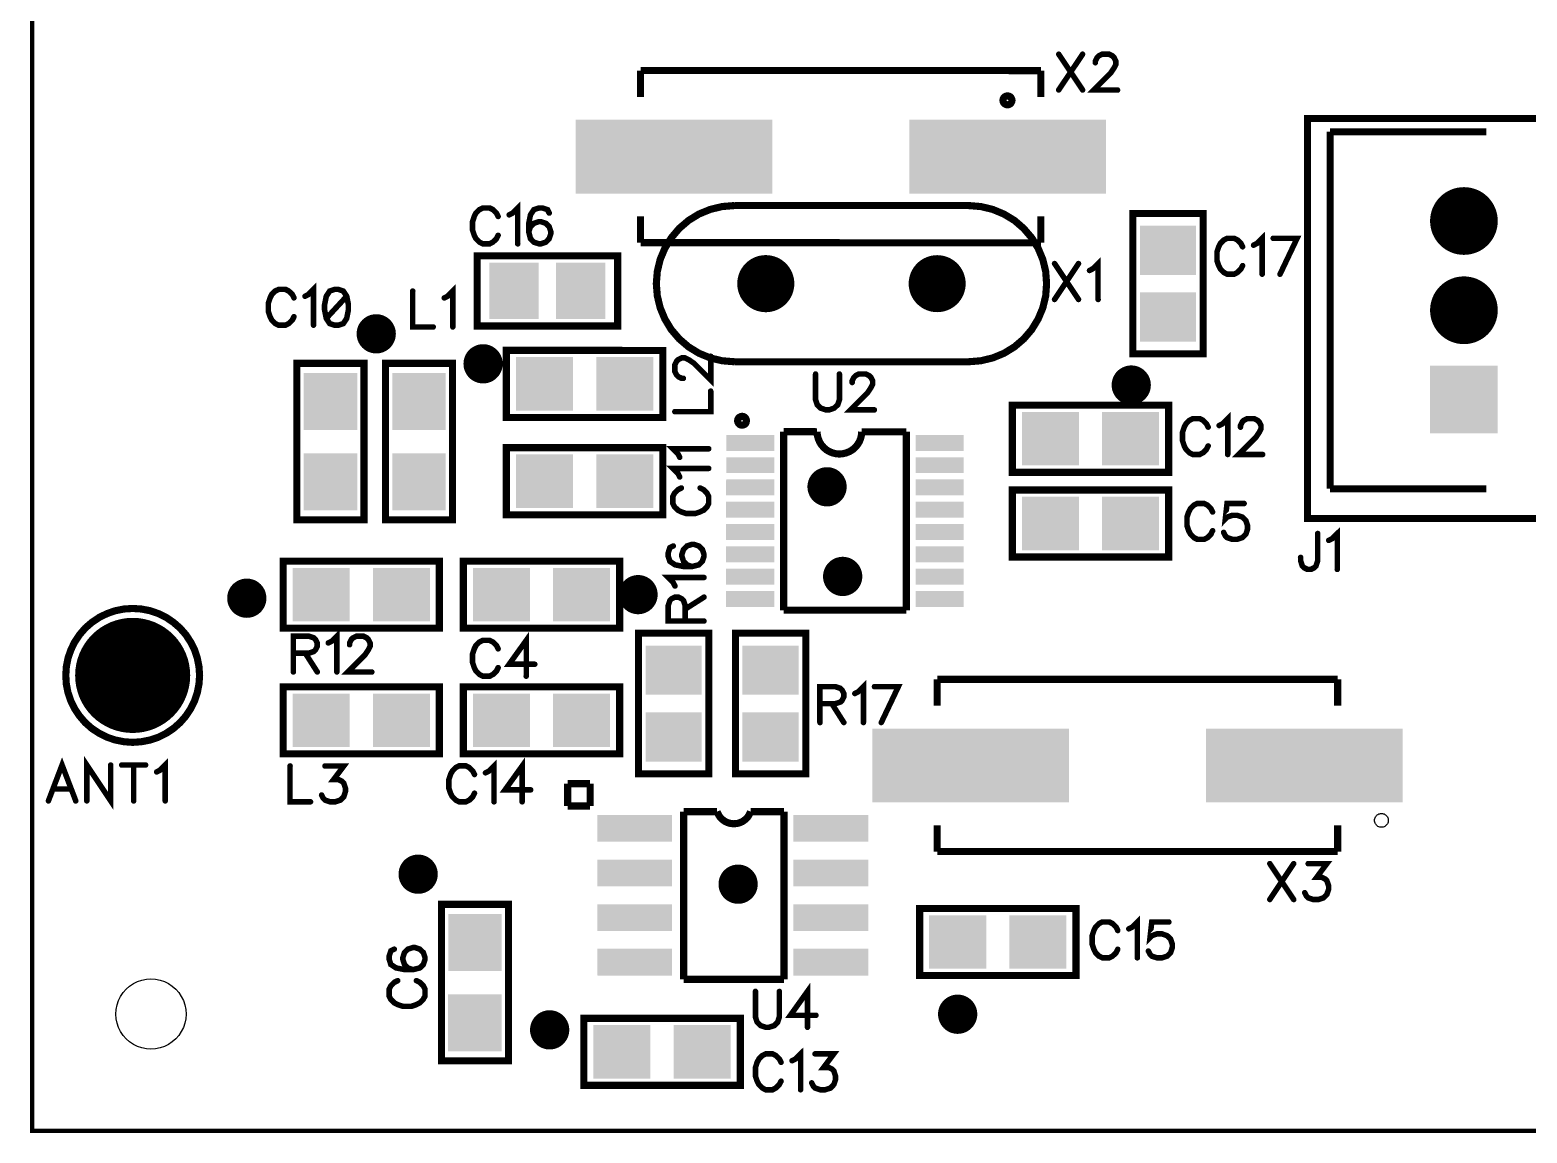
# Model space of a CAD drawing. Extents: x 0 to 5.24, y 0 to 4.77.
# Drawn here: x -0.003 to 1.676, y -0.003 to 1.233 of the extents above; entities that cross this region are included whole.
import ezdxf

# ---------------------------------------------------------------- set-up
doc = ezdxf.new("R2010")
doc.units = 0
for name, color, linetype in [('Board_Outline', 21, 'CONTINUOUS'), ('Top_Mask', 6, 'CONTINUOUS'), ('Top_Paste', 7, 'CONTINUOUS'), ('Top_Silk', 3, 'CONTINUOUS')]:
    doc.layers.add(name, color=color, linetype=linetype)

msp = doc.modelspace()

# ---------------------------------------------------------------- linework, layer by layer
at = {"layer": 'Board_Outline', "linetype": 'CONTINUOUS', "const_width": 0.005}
msp.add_lwpolyline([(0, 0), (5.236, 0), (5.236, 0.422), (4.962, 0.422), (4.962, 1.177), (5.236, 1.177), (5.236, 4.764), (0, 4.764), (0, 0)], dxfattribs=at)
at = {"layer": 'Top_Mask', "linetype": 'CONTINUOUS'}
for points, const_width in [([(1.5861, 1.0193, 1), (1.624, 1.0193, 1), (1.5861, 1.0193, 1)], 0.038), ([(0.8064, 0.9491, 1), (0.8384, 0.9491, 1), (0.8064, 0.9491, 1)], 0.032), ([(0.9986, 0.9491, 1), (1.0305, 0.9491, 1), (0.9986, 0.9491, 1)], 0.032), ([(1.5861, 0.9193, 1), (1.624, 0.9193, 1), (1.5861, 0.9193, 1)], 0.038), ([(0.3747, 0.8929, 1), (0.3967, 0.8929, 1), (0.3747, 0.8929, 1)], 0.022), ([(0.4945, 0.8593, 1), (0.5165, 0.8593, 1), (0.4945, 0.8593, 1)], 0.022), ([(1.2211, 0.8355, 1), (1.2431, 0.8355, 1), (1.2211, 0.8355, 1)], 0.022), ([(0.8801, 0.7215, 1), (0.9021, 0.7215, 1), (0.8801, 0.7215, 1)], 0.022), ([(0.8976, 0.6211, 1), (0.9196, 0.6211, 1), (0.8976, 0.6211, 1)], 0.022), ([(0.6683, 0.6007, 1), (0.6902, 0.6007, 1), (0.6683, 0.6007, 1)], 0.022), ([(0.2296, 0.5967, 1), (0.2516, 0.5967, 1), (0.2296, 0.5967, 1)], 0.022), ([(0.2296, 0.5967, 1), (0.2516, 0.5967, 1), (0.2296, 0.5967, 1)], 0.022), ([(0.0804, 0.5102, 1), (0.1449, 0.5102, 1), (0.0804, 0.5102, 1)], 0.0645), ([(0.4217, 0.2875, 1), (0.4437, 0.2875, 1), (0.4217, 0.2875, 1)], 0.022), ([(0.7804, 0.2763, 1), (0.8024, 0.2763, 1), (0.7804, 0.2763, 1)], 0.022), ([(1.0265, 0.1306, 1), (1.0485, 0.1306, 1), (1.0265, 0.1306, 1)], 0.022), ([(0.5691, 0.1131, 1), (0.5911, 0.1131, 1), (0.5691, 0.1131, 1)], 0.022)]:
    msp.add_lwpolyline(points, format="xyb", dxfattribs=dict(at, const_width=const_width))
msp.add_lwpolyline([(0.1331, 0.0914), (0.128, 0.0918), (0.1229, 0.0928), (0.1181, 0.0944), (0.1135, 0.0967), (0.1092, 0.0996), (0.1053, 0.1029), (0.1019, 0.1068), (0.099, 0.1111), (0.0968, 0.1157), (0.0951, 0.1206), (0.0941, 0.1256), (0.0938, 0.1308), (0.0941, 0.1359), (0.0951, 0.141), (0.0968, 0.1459), (0.099, 0.1505), (0.1019, 0.1548), (0.1053, 0.1586), (0.1092, 0.162), (0.1135, 0.1649), (0.1181, 0.1672), (0.1229, 0.1688), (0.128, 0.1698), (0.1331, 0.1702), (0.1331, 0.1702), (0.1383, 0.1698), (0.1433, 0.1688), (0.1482, 0.1672), (0.1528, 0.1649), (0.1571, 0.162), (0.161, 0.1586), (0.1644, 0.1548), (0.1672, 0.1505), (0.1695, 0.1459), (0.1712, 0.141), (0.1722, 0.1359), (0.1725, 0.1308), (0.1722, 0.1256), (0.1712, 0.1206), (0.1695, 0.1157), (0.1672, 0.1111), (0.1644, 0.1068), (0.161, 0.1029), (0.1571, 0.0996), (0.1528, 0.0967), (0.1482, 0.0944), (0.1433, 0.0928), (0.1383, 0.0918), (0.1331, 0.0914), (0.1331, 0.0914)], dxfattribs=at)
at = {"layer": 'Top_Mask'}
for points in [[(0.6092, 1.1328), (0.8296, 1.1328), (0.6092, 1.0501), (0.8296, 1.0501)], [(0.9832, 1.1327), (1.2037, 1.1327), (0.9832, 1.05), (1.2037, 1.05)], [(1.2418, 1.0141), (1.3048, 1.0141), (1.2418, 0.9589), (1.3048, 0.9589)], [(0.5126, 0.9725), (0.5677, 0.9725), (0.5126, 0.9095), (0.5677, 0.9095)], [(0.5874, 0.9725), (0.6425, 0.9725), (0.5874, 0.9095), (0.6425, 0.9095)], [(1.2418, 0.9393), (1.3048, 0.9393), (1.2418, 0.8841), (1.3048, 0.8841)], [(0.5423, 0.8668), (0.6062, 0.8668), (0.5423, 0.8068), (0.6062, 0.8068)], [(0.6323, 0.8668), (0.6962, 0.8668), (0.6323, 0.8068), (0.6962, 0.8068)], [(1.5671, 0.8573), (1.643, 0.8573), (1.5671, 0.7813), (1.643, 0.7813)], [(0.3044, 0.8491), (0.3644, 0.8491), (0.3044, 0.7852), (0.3644, 0.7852)], [(0.4036, 0.8491), (0.4635, 0.8491), (0.4036, 0.7852), (0.4635, 0.7852)], [(1.1095, 0.8054), (1.1734, 0.8054), (1.1095, 0.7454), (1.1734, 0.7454)], [(1.1995, 0.8054), (1.2634, 0.8054), (1.1995, 0.7454), (1.2634, 0.7454)], [(0.778, 0.7797), (0.8319, 0.7797), (0.778, 0.7618), (0.8319, 0.7618)], [(0.9905, 0.7797), (1.0444, 0.7797), (0.9905, 0.7618), (1.0444, 0.7618)], [(0.3044, 0.7591), (0.3644, 0.7591), (0.3044, 0.6952), (0.3644, 0.6952)], [(0.4036, 0.7591), (0.4635, 0.7591), (0.4036, 0.6952), (0.4635, 0.6952)], [(0.5423, 0.7578), (0.6062, 0.7578), (0.5423, 0.6978), (0.6062, 0.6978)], [(0.6323, 0.7578), (0.6962, 0.7578), (0.6323, 0.6978), (0.6962, 0.6978)], [(0.778, 0.7547), (0.8319, 0.7547), (0.778, 0.7368), (0.8319, 0.7368)], [(0.9905, 0.7547), (1.0444, 0.7547), (0.9905, 0.7368), (1.0444, 0.7368)], [(0.778, 0.7297), (0.8319, 0.7297), (0.7779, 0.7118), (0.8319, 0.7118)], [(0.9905, 0.7297), (1.0444, 0.7297), (0.9905, 0.7118), (1.0444, 0.7118)], [(1.1095, 0.7104), (1.1734, 0.7104), (1.1095, 0.6504), (1.1734, 0.6504)], [(1.1995, 0.7104), (1.2634, 0.7104), (1.1995, 0.6504), (1.2634, 0.6504)], [(0.7779, 0.7047), (0.8319, 0.7047), (0.7779, 0.6868), (0.8319, 0.6868)], [(0.9904, 0.7047), (1.0444, 0.7047), (0.9904, 0.6868), (1.0444, 0.6868)], [(0.7779, 0.6797), (0.8319, 0.6797), (0.7779, 0.6618), (0.8319, 0.6618)], [(0.9904, 0.6797), (1.0444, 0.6797), (0.9904, 0.6618), (1.0444, 0.6618)], [(0.7779, 0.6547), (0.8319, 0.6547), (0.7779, 0.6368), (0.8319, 0.6368)], [(0.9904, 0.6547), (1.0444, 0.6547), (0.9904, 0.6368), (1.0444, 0.6368)], [(0.2919, 0.6306), (0.3559, 0.6306), (0.2919, 0.5707), (0.3559, 0.5707)], [(0.3819, 0.6306), (0.4459, 0.6306), (0.3819, 0.5707), (0.4459, 0.5707)], [(0.494, 0.6306), (0.5579, 0.6306), (0.494, 0.5707), (0.5579, 0.5707)], [(0.584, 0.6306), (0.6479, 0.6306), (0.584, 0.5707), (0.6479, 0.5707)], [(0.7779, 0.6297), (0.8319, 0.6297), (0.7779, 0.6118), (0.8319, 0.6118)], [(0.9904, 0.6297), (1.0444, 0.6297), (0.9904, 0.6118), (1.0444, 0.6118)], [(0.7779, 0.6047), (0.8319, 0.6047), (0.7779, 0.5868), (0.8319, 0.5868)], [(0.9904, 0.6047), (1.0444, 0.6047), (0.9904, 0.5868), (1.0444, 0.5868)], [(0.6876, 0.5437), (0.7506, 0.5437), (0.6876, 0.4886), (0.7506, 0.4886)], [(0.7963, 0.5437), (0.8593, 0.5437), (0.7963, 0.4886), (0.8593, 0.4886)], [(0.2919, 0.4899), (0.3559, 0.4899), (0.2919, 0.4299), (0.3559, 0.4299)], [(0.3819, 0.4899), (0.4459, 0.4899), (0.3819, 0.4299), (0.4459, 0.4299)], [(0.494, 0.4899), (0.5579, 0.4899), (0.494, 0.4299), (0.5579, 0.4299)], [(0.584, 0.4899), (0.6479, 0.4899), (0.584, 0.4299), (0.6479, 0.4299)], [(0.6876, 0.4689), (0.7506, 0.4689), (0.6876, 0.4137), (0.7506, 0.4137)], [(0.7963, 0.4689), (0.8593, 0.4689), (0.7963, 0.4137), (0.8593, 0.4137)], [(0.9418, 0.4507), (1.1623, 0.4507), (0.9418, 0.368), (1.1623, 0.368)], [(1.3158, 0.4507), (1.5363, 0.4507), (1.3158, 0.368), (1.5363, 0.368)], [(0.6334, 0.3539), (0.7173, 0.3539), (0.6334, 0.324), (0.7173, 0.3239)], [(0.8534, 0.3539), (0.9373, 0.3539), (0.8534, 0.3239), (0.9373, 0.3239)], [(0.6334, 0.3039), (0.7173, 0.3039), (0.6334, 0.274), (0.7173, 0.2739)], [(0.8534, 0.3039), (0.9373, 0.3039), (0.8534, 0.2739), (0.9373, 0.2739)], [(0.6334, 0.2539), (0.7173, 0.2539), (0.6334, 0.224), (0.7173, 0.2239)], [(0.8534, 0.2539), (0.9373, 0.2539), (0.8534, 0.2239), (0.9373, 0.2239)], [(0.4664, 0.243), (0.5263, 0.243), (0.4664, 0.1791), (0.5263, 0.1791)], [(1.0055, 0.2414), (1.0695, 0.2414), (1.0055, 0.1815), (1.0695, 0.1815)], [(1.0955, 0.2414), (1.1595, 0.2414), (1.0955, 0.1815), (1.1595, 0.1815)], [(0.6334, 0.2039), (0.7173, 0.2039), (0.6334, 0.174), (0.7173, 0.1739)], [(0.8533, 0.2039), (0.9373, 0.2039), (0.8533, 0.1739), (0.9373, 0.1739)], [(0.4663, 0.153), (0.5263, 0.153), (0.4663, 0.0891), (0.5263, 0.0891)], [(0.6292, 0.1184), (0.6931, 0.1184), (0.6292, 0.0585), (0.6931, 0.0585)], [(0.7192, 0.1184), (0.7831, 0.1184), (0.7192, 0.0585), (0.7831, 0.0585)]]:
    msp.add_solid(points, dxfattribs=at)
at = {"layer": 'Top_Paste'}
for points in [[(0.6131, 1.1288), (0.8257, 1.1288), (0.6131, 1.054), (0.8257, 1.054)], [(0.9871, 1.1288), (1.1997, 1.1288), (0.9871, 1.054), (1.1997, 1.054)], [(1.2458, 1.0101), (1.3009, 1.0101), (1.2458, 0.9629), (1.3009, 0.9629)], [(0.5166, 0.9685), (0.5638, 0.9685), (0.5166, 0.9134), (0.5638, 0.9134)], [(0.5914, 0.9685), (0.6386, 0.9685), (0.5914, 0.9134), (0.6386, 0.9134)], [(1.2458, 0.9353), (1.3009, 0.9353), (1.2458, 0.8881), (1.3009, 0.8881)], [(0.5462, 0.8628), (0.6023, 0.8628), (0.5462, 0.8108), (0.6023, 0.8108)], [(0.6362, 0.8628), (0.6923, 0.8628), (0.6362, 0.8108), (0.6923, 0.8108)], [(0.3084, 0.8452), (0.3604, 0.8452), (0.3084, 0.7891), (0.3604, 0.7891)], [(0.4075, 0.8452), (0.4596, 0.8452), (0.4075, 0.7891), (0.4596, 0.7891)], [(1.1134, 0.8014), (1.1695, 0.8014), (1.1134, 0.7494), (1.1695, 0.7494)], [(1.2034, 0.8014), (1.2595, 0.8014), (1.2034, 0.7494), (1.2595, 0.7494)], [(0.7819, 0.7758), (0.828, 0.7758), (0.7819, 0.7657), (0.828, 0.7657)], [(0.9944, 0.7758), (1.0405, 0.7758), (0.9944, 0.7657), (1.0405, 0.7657)], [(0.3084, 0.7552), (0.3604, 0.7552), (0.3084, 0.6991), (0.3604, 0.6991)], [(0.4075, 0.7552), (0.4596, 0.7552), (0.4075, 0.6991), (0.4596, 0.6991)], [(0.5462, 0.7538), (0.6023, 0.7538), (0.5462, 0.7018), (0.6023, 0.7018)], [(0.6362, 0.7538), (0.6923, 0.7538), (0.6362, 0.7018), (0.6923, 0.7018)], [(0.7819, 0.7508), (0.828, 0.7508), (0.7819, 0.7407), (0.828, 0.7407)], [(0.9944, 0.7508), (1.0405, 0.7508), (0.9944, 0.7407), (1.0405, 0.7407)], [(0.7819, 0.7258), (0.828, 0.7258), (0.7819, 0.7157), (0.8279, 0.7157)], [(0.9944, 0.7258), (1.0405, 0.7258), (0.9944, 0.7157), (1.0405, 0.7157)], [(1.1134, 0.7064), (1.1695, 0.7064), (1.1134, 0.6544), (1.1695, 0.6544)], [(1.2034, 0.7064), (1.2595, 0.7064), (1.2034, 0.6544), (1.2595, 0.6544)], [(0.7819, 0.7008), (0.8279, 0.7008), (0.7819, 0.6907), (0.8279, 0.6907)], [(0.9944, 0.7008), (1.0404, 0.7008), (0.9944, 0.6907), (1.0404, 0.6907)], [(0.7819, 0.6758), (0.8279, 0.6758), (0.7819, 0.6657), (0.8279, 0.6657)], [(0.9944, 0.6758), (1.0404, 0.6758), (0.9944, 0.6657), (1.0404, 0.6657)], [(0.7819, 0.6508), (0.8279, 0.6508), (0.7819, 0.6407), (0.8279, 0.6407)], [(0.9944, 0.6508), (1.0404, 0.6508), (0.9944, 0.6407), (1.0404, 0.6407)], [(0.2959, 0.6267), (0.3519, 0.6267), (0.2959, 0.5746), (0.3519, 0.5746)], [(0.3859, 0.6267), (0.4419, 0.6267), (0.3859, 0.5746), (0.4419, 0.5746)], [(0.4979, 0.6267), (0.554, 0.6267), (0.4979, 0.5746), (0.554, 0.5746)], [(0.5879, 0.6267), (0.644, 0.6267), (0.5879, 0.5746), (0.644, 0.5746)], [(0.7819, 0.6258), (0.8279, 0.6258), (0.7819, 0.6157), (0.8279, 0.6157)], [(0.9944, 0.6258), (1.0404, 0.6258), (0.9944, 0.6157), (1.0404, 0.6157)], [(0.7819, 0.6008), (0.8279, 0.6008), (0.7819, 0.5907), (0.8279, 0.5907)], [(0.9944, 0.6008), (1.0404, 0.6008), (0.9944, 0.5907), (1.0404, 0.5907)], [(0.6915, 0.5397), (0.7466, 0.5397), (0.6915, 0.4925), (0.7466, 0.4925)], [(0.8003, 0.5397), (0.8554, 0.5397), (0.8003, 0.4925), (0.8554, 0.4925)], [(0.2959, 0.4859), (0.3519, 0.4859), (0.2959, 0.4339), (0.3519, 0.4339)], [(0.3859, 0.4859), (0.4419, 0.4859), (0.3859, 0.4339), (0.4419, 0.4339)], [(0.4979, 0.4859), (0.554, 0.4859), (0.4979, 0.4339), (0.554, 0.4339)], [(0.5879, 0.4859), (0.644, 0.4859), (0.5879, 0.4339), (0.644, 0.4339)], [(0.6915, 0.4649), (0.7466, 0.4649), (0.6915, 0.4177), (0.7466, 0.4177)], [(0.8003, 0.4649), (0.8554, 0.4649), (0.8003, 0.4177), (0.8554, 0.4177)], [(0.9458, 0.4467), (1.1584, 0.4467), (0.9458, 0.3719), (1.1584, 0.3719)], [(1.3198, 0.4467), (1.5324, 0.4467), (1.3198, 0.3719), (1.5324, 0.3719)], [(0.6373, 0.35), (0.7134, 0.3499), (0.6373, 0.3279), (0.7134, 0.3279)], [(0.8573, 0.3499), (0.9334, 0.3499), (0.8573, 0.3279), (0.9334, 0.3279)], [(0.6373, 0.3), (0.7134, 0.2999), (0.6373, 0.2779), (0.7134, 0.2779)], [(0.8573, 0.2999), (0.9334, 0.2999), (0.8573, 0.2779), (0.9334, 0.2779)], [(0.4703, 0.2391), (0.5224, 0.2391), (0.4703, 0.183), (0.5224, 0.183)], [(0.6373, 0.25), (0.7134, 0.2499), (0.6373, 0.2279), (0.7134, 0.2279)], [(0.8573, 0.2499), (0.9334, 0.2499), (0.8573, 0.2279), (0.9334, 0.2279)], [(1.0095, 0.2375), (1.0655, 0.2375), (1.0095, 0.1854), (1.0655, 0.1854)], [(1.0995, 0.2375), (1.1555, 0.2375), (1.0995, 0.1854), (1.1555, 0.1854)], [(0.6373, 0.2), (0.7134, 0.1999), (0.6373, 0.1779), (0.7134, 0.1779)], [(0.8573, 0.1999), (0.9333, 0.1999), (0.8573, 0.1779), (0.9333, 0.1779)], [(0.4703, 0.1491), (0.5223, 0.1491), (0.4703, 0.093), (0.5223, 0.093)], [(0.6331, 0.1145), (0.6892, 0.1145), (0.6331, 0.0624), (0.6892, 0.0624)], [(0.7231, 0.1145), (0.7792, 0.1145), (0.7231, 0.0624), (0.7792, 0.0624)]]:
    msp.add_solid(points, dxfattribs=at)
at = {"layer": 'Top_Silk', "linetype": 'CONTINUOUS'}
for points, const_width in [([(1.1508, 1.2062), (1.1776, 1.1661)], 0.0062), ([(1.1776, 1.2062), (1.1508, 1.1661)], 0.0062), ([(1.1919, 1.1966), (1.1919, 1.1985), (1.1938, 1.2024), (1.1957, 1.2043), (1.1995, 1.2062), (1.2072, 1.2062), (1.211, 1.2043), (1.2129, 1.2024), (1.2148, 1.1985), (1.2148, 1.1947), (1.2129, 1.1909), (1.2091, 1.1852), (1.1899, 1.166), (1.2167, 1.166)], 0.0062), ([(0.682, 1.1879), (0.682, 1.1584)], 0.008), ([(1.1308, 1.1878), (0.682, 1.1879)], 0.008), ([(1.1308, 1.1878), (1.1308, 1.1583)], 0.008), ([(1.0883, 1.1545), (1.0886, 1.1529), (1.0893, 1.1515), (1.0904, 1.1504), (1.0918, 1.1497), (1.0933, 1.1494), (1.0949, 1.1497), (1.0963, 1.1504), (1.0974, 1.1515), (1.0981, 1.1529), (1.0984, 1.1545), (1.0981, 1.156), (1.0974, 1.1574), (1.0963, 1.1585), (1.0949, 1.1592), (1.0933, 1.1595), (1.0918, 1.1592), (1.0904, 1.1585), (1.0893, 1.1574), (1.0886, 1.156), (1.0883, 1.1545)], 0.008), ([(1.4297, 1.1342), (2.4394, 1.1342), (2.4394, 0.6861), (1.4297, 0.6861), (1.4297, 1.1342)], 0.008), ([(1.6301, 1.1193), (1.455, 1.1193)], 0.008), ([(1.455, 1.1193), (1.455, 0.7193)], 0.008), ([(0.5347, 1.0262), (0.5386, 1.0282), (0.5443, 1.0339), (0.5443, 0.9937)], 0.0062), ([(0.7872, 1.0366), (0.7736, 1.0355), (0.7602, 1.0323), (0.7475, 1.0271), (0.7358, 1.0199), (0.7254, 1.011), (0.7165, 1.0005), (0.7093, 0.9888), (0.704, 0.9762), (0.7008, 0.9628), (0.6997, 0.9491), (0.7008, 0.9354), (0.704, 0.9221), (0.7093, 0.9094), (0.7164, 0.8977), (0.7254, 0.8872), (0.7358, 0.8783), (0.7475, 0.8711), (0.7602, 0.8659), (0.7735, 0.8627), (0.7872, 0.8616)], 0.008), ([(0.7872, 1.0366), (1.0497, 1.0366)], 0.008), ([(1.0497, 0.8616), (1.0634, 0.8627), (1.0768, 0.8659), (1.0895, 0.8711), (1.1012, 0.8783), (1.1116, 0.8872), (1.1205, 0.8976), (1.1277, 0.9094), (1.133, 0.922), (1.1362, 0.9354), (1.1372, 0.9491), (1.1362, 0.9628), (1.133, 0.9761), (1.1277, 0.9888), (1.1205, 1.0005), (1.1116, 1.0109), (1.1012, 1.0199), (1.0895, 1.027), (1.0768, 1.0323), (1.0634, 1.0355), (1.0497, 1.0366)], 0.008), ([(0.5224, 1.0244), (0.5205, 1.0282), (0.5166, 1.032), (0.5128, 1.0339), (0.5052, 1.0339), (0.5013, 1.032), (0.4975, 1.0282), (0.4956, 1.0244), (0.4937, 1.0186), (0.4937, 1.009), (0.4956, 1.0033), (0.4975, 0.9995), (0.5013, 0.9957), (0.5052, 0.9937), (0.5128, 0.9937), (0.5166, 0.9957), (0.5205, 0.9995), (0.5224, 1.0033)], 0.0062), ([(0.5796, 1.0282), (0.5777, 1.032), (0.572, 1.0339), (0.5682, 1.0339), (0.5624, 1.032), (0.5586, 1.0262), (0.5567, 1.0167), (0.5567, 1.0071), (0.5586, 0.9995), (0.5624, 0.9956), (0.5682, 0.9937), (0.5701, 0.9937), (0.5758, 0.9956), (0.5796, 0.9995), (0.5815, 1.0052), (0.5815, 1.0071), (0.5796, 1.0129), (0.5758, 1.0167), (0.5701, 1.0186), (0.5682, 1.0186), (0.5624, 1.0167), (0.5586, 1.0129), (0.5567, 1.0071)], 0.0062), ([(0.682, 1.0245), (0.682, 0.995)], 0.008), ([(1.1308, 1.0244), (1.1308, 0.9949)], 0.008), ([(1.3127, 0.8704), (1.2339, 0.8704), (1.2339, 1.0278), (1.3127, 1.0278), (1.3127, 0.8704)], 0.008), ([(1.3693, 0.9922), (1.3731, 0.9942), (1.3789, 0.9999), (1.3789, 0.9597)], 0.0062), ([(1.1308, 0.9949), (0.682, 0.995)], 0.008), ([(1.3569, 0.9904), (1.355, 0.9942), (1.3512, 0.998), (1.3474, 0.9999), (1.3397, 0.9999), (1.3359, 0.998), (1.3321, 0.9942), (1.3301, 0.9904), (1.3282, 0.9846), (1.3282, 0.975), (1.3301, 0.9693), (1.3321, 0.9655), (1.3359, 0.9617), (1.3397, 0.9597), (1.3474, 0.9597), (1.3512, 0.9617), (1.355, 0.9655), (1.3569, 0.9693)], 0.0062), ([(1.3989, 0.9597), (1.418, 0.9999), (1.3912, 0.9999)], 0.0062), ([(0.4988, 0.9016), (0.4988, 0.9803), (0.6563, 0.9803), (0.6563, 0.9016), (0.4988, 0.9016)], 0.008), ([(1.1462, 0.9716), (1.173, 0.9314)], 0.0062), ([(1.173, 0.9716), (1.1462, 0.9314)], 0.0062), ([(1.1853, 0.9639), (1.1892, 0.9659), (1.1949, 0.9716), (1.1949, 0.9314)], 0.0062), ([(0.2935, 0.9332), (0.2916, 0.937), (0.2877, 0.9408), (0.2839, 0.9427), (0.2763, 0.9427), (0.2724, 0.9408), (0.2686, 0.937), (0.2667, 0.9332), (0.2648, 0.9274), (0.2648, 0.9178), (0.2667, 0.9121), (0.2686, 0.9083), (0.2724, 0.9045), (0.2763, 0.9025), (0.2839, 0.9025), (0.2877, 0.9045), (0.2916, 0.9083), (0.2935, 0.9121)], 0.0062), ([(0.3058, 0.935), (0.3097, 0.937), (0.3154, 0.9427), (0.3154, 0.9025)], 0.0062), ([(0.3392, 0.9427), (0.3335, 0.9408), (0.3297, 0.935), (0.3278, 0.9255), (0.3278, 0.9197), (0.3297, 0.9102), (0.3335, 0.9044), (0.3392, 0.9025), (0.3431, 0.9025), (0.3488, 0.9044), (0.3526, 0.9102), (0.3545, 0.9197), (0.3545, 0.9255), (0.3526, 0.935), (0.3488, 0.9408), (0.3431, 0.9427), (0.3392, 0.9427)], 0.0062), ([(0.4266, 0.9408), (0.4266, 0.9006), (0.4496, 0.9006)], 0.0062), ([(0.4619, 0.9331), (0.4658, 0.9351), (0.4715, 0.9408), (0.4715, 0.9006)], 0.0062), ([(0.3526, 0.935), (0.3297, 0.9102)], 0.0062), ([(0.5316, 0.8744), (0.5316, 0.7992), (0.7069, 0.7992), (0.7069, 0.8743), (0.5316, 0.8744)], 0.008), ([(0.372, 0.8598), (0.2968, 0.8598), (0.2968, 0.6845), (0.372, 0.6845), (0.372, 0.8598)], 0.008), ([(0.4711, 0.8598), (0.396, 0.8598), (0.396, 0.6845), (0.4711, 0.6845), (0.4711, 0.8598)], 0.008), ([(0.7301, 0.843), (0.7282, 0.843), (0.7243, 0.8449), (0.7224, 0.8468), (0.7205, 0.8506), (0.7205, 0.8583), (0.7224, 0.8621), (0.7243, 0.864), (0.7282, 0.8659), (0.732, 0.8659), (0.7358, 0.864), (0.7415, 0.8602), (0.7607, 0.841), (0.7607, 0.8678)], 0.0062), ([(1.0497, 0.8616), (0.7872, 0.8616)], 0.008), ([(0.8782, 0.8479), (0.8782, 0.8192), (0.8801, 0.8135), (0.8839, 0.8097), (0.8897, 0.8077), (0.8935, 0.8077), (0.8992, 0.8097), (0.9031, 0.8135), (0.905, 0.8192), (0.905, 0.8479)], 0.0062), ([(0.9193, 0.8383), (0.9193, 0.8402), (0.9212, 0.8441), (0.9231, 0.846), (0.9269, 0.8479), (0.9346, 0.8479), (0.9384, 0.846), (0.9403, 0.8441), (0.9422, 0.8402), (0.9422, 0.8364), (0.9403, 0.8326), (0.9365, 0.8269), (0.9173, 0.8077), (0.9441, 0.8077)], 0.0062), ([(0.7205, 0.8057), (0.7607, 0.8057), (0.7607, 0.8287)], 0.0062), ([(1.2741, 0.7378), (1.2741, 0.813), (1.0988, 0.813), (1.0988, 0.7378), (1.2741, 0.7378)], 0.008), ([(0.7958, 0.7906), (0.7973, 0.7908), (0.7987, 0.7915), (0.7998, 0.7926), (0.8005, 0.794), (0.8007, 0.7955), (0.8005, 0.7971), (0.7998, 0.7984), (0.7987, 0.7995), (0.7973, 0.8002), (0.7958, 0.8005), (0.7943, 0.8002), (0.7929, 0.7995), (0.7918, 0.7984), (0.7911, 0.7971), (0.7908, 0.7955), (0.7911, 0.794), (0.7918, 0.7926), (0.7929, 0.7915), (0.7943, 0.7908), (0.7958, 0.7906)], 0.008), ([(1.3183, 0.7884), (1.3164, 0.7922), (1.3126, 0.796), (1.3088, 0.7979), (1.3011, 0.7979), (1.2973, 0.796), (1.2935, 0.7922), (1.2915, 0.7884), (1.2896, 0.7826), (1.2896, 0.773), (1.2915, 0.7673), (1.2935, 0.7635), (1.2973, 0.7597), (1.3011, 0.7577), (1.3088, 0.7577), (1.3126, 0.7597), (1.3164, 0.7635), (1.3183, 0.7673)], 0.0062), ([(1.3307, 0.7902), (1.3345, 0.7922), (1.3403, 0.7979), (1.3403, 0.7577)], 0.0062), ([(1.3546, 0.7883), (1.3546, 0.7902), (1.3565, 0.7941), (1.3584, 0.796), (1.3622, 0.7979), (1.3699, 0.7979), (1.3737, 0.796), (1.3756, 0.7941), (1.3775, 0.7902), (1.3775, 0.7864), (1.3756, 0.7826), (1.3718, 0.7769), (1.3526, 0.7577), (1.3794, 0.7577)], 0.0062), ([(0.8424, 0.7833), (0.8424, 0.5833)], 0.008), ([(0.8424, 0.7833), (0.8799, 0.7832)], 0.008), ([(0.8799, 0.7832), (0.8802, 0.7793), (0.8812, 0.7755), (0.8827, 0.7719), (0.8847, 0.7686), (0.8873, 0.7656), (0.8902, 0.763), (0.8936, 0.761), (0.8972, 0.7595), (0.901, 0.7586), (0.9049, 0.7582), (0.9088, 0.7586), (0.9126, 0.7595), (0.9163, 0.761), (0.9196, 0.763), (0.9226, 0.7656), (0.9251, 0.7685), (0.9272, 0.7719), (0.9287, 0.7755), (0.9296, 0.7793), (0.9299, 0.7832)], 0.008), ([(0.9299, 0.7832), (0.9799, 0.7832)], 0.008), ([(0.9799, 0.7832), (0.9799, 0.5832)], 0.008), ([(0.5316, 0.7654), (0.5316, 0.6902), (0.7069, 0.6902), (0.7069, 0.7653), (0.5316, 0.7654)], 0.008), ([(0.7259, 0.7545), (0.724, 0.7583), (0.7183, 0.7641), (0.7584, 0.7641)], 0.0062), ([(0.7259, 0.7325), (0.724, 0.7364), (0.7183, 0.7421), (0.7584, 0.7421)], 0.0062), ([(0.7278, 0.7202), (0.724, 0.7183), (0.7201, 0.7144), (0.7182, 0.7106), (0.7182, 0.703), (0.7201, 0.6991), (0.724, 0.6953), (0.7278, 0.6934), (0.7335, 0.6915), (0.7431, 0.6915), (0.7488, 0.6934), (0.7527, 0.6953), (0.7565, 0.6991), (0.7584, 0.703), (0.7584, 0.7106), (0.7565, 0.7144), (0.7527, 0.7183), (0.7488, 0.7202)], 0.0062), ([(1.2741, 0.6428), (1.2741, 0.7179), (1.0988, 0.7179), (1.0988, 0.6428), (1.2741, 0.6428)], 0.008), ([(1.455, 0.7193), (1.63, 0.7193)], 0.008), ([(1.3233, 0.6933), (1.3214, 0.6971), (1.3176, 0.701), (1.3138, 0.7029), (1.3061, 0.7029), (1.3023, 0.701), (1.2985, 0.6971), (1.2965, 0.6933), (1.2946, 0.6876), (1.2946, 0.678), (1.2965, 0.6723), (1.2985, 0.6684), (1.3023, 0.6646), (1.3061, 0.6627), (1.3138, 0.6627), (1.3176, 0.6646), (1.3214, 0.6684), (1.3233, 0.6723)], 0.0062), ([(1.3586, 0.7028), (1.3395, 0.7028), (1.3376, 0.6856), (1.3395, 0.6876), (1.3453, 0.6895), (1.351, 0.6895), (1.3567, 0.6876), (1.3606, 0.6837), (1.3625, 0.678), (1.3625, 0.6742), (1.3606, 0.6684), (1.3567, 0.6646), (1.351, 0.6627), (1.3453, 0.6627), (1.3395, 0.6646), (1.3376, 0.6665), (1.3357, 0.6704)], 0.0062), ([(1.4411, 0.6692), (1.4411, 0.6386), (1.4392, 0.6328), (1.4373, 0.6309), (1.4335, 0.629), (1.4296, 0.629), (1.4258, 0.6309), (1.4239, 0.6328), (1.422, 0.6386), (1.422, 0.6424)], 0.0062), ([(1.4535, 0.6615), (1.4573, 0.6634), (1.4631, 0.6691), (1.4631, 0.629)], 0.0062), ([(0.7187, 0.6552), (0.7149, 0.6533), (0.713, 0.6475), (0.713, 0.6437), (0.7149, 0.638), (0.7207, 0.6341), (0.7302, 0.6322), (0.7398, 0.6322), (0.7474, 0.6341), (0.7513, 0.638), (0.7532, 0.6437), (0.7532, 0.6456), (0.7513, 0.6513), (0.7474, 0.6552), (0.7417, 0.6571), (0.7398, 0.6571), (0.734, 0.6552), (0.7302, 0.6513), (0.7283, 0.6456), (0.7283, 0.6437), (0.7302, 0.638), (0.734, 0.6341), (0.7398, 0.6322)], 0.0062), ([(0.4565, 0.5631), (0.4565, 0.6382), (0.2813, 0.6382), (0.2813, 0.5631), (0.4565, 0.5631)], 0.008), ([(0.6586, 0.5631), (0.6586, 0.6382), (0.4833, 0.6382), (0.4833, 0.5631), (0.6586, 0.5631)], 0.008), ([(0.7207, 0.6103), (0.7187, 0.6141), (0.713, 0.6199), (0.7532, 0.6199)], 0.0062), ([(0.1877, 0.5102), (0.187, 0.5004), (0.1851, 0.4908), (0.182, 0.4815), (0.1776, 0.4727), (0.1722, 0.4646), (0.1657, 0.4572), (0.1583, 0.4507), (0.1502, 0.4453), (0.1414, 0.4409), (0.1321, 0.4378), (0.1225, 0.4359), (0.1127, 0.4352), (0.1029, 0.4359), (0.0933, 0.4378), (0.084, 0.4409), (0.0752, 0.4453), (0.067, 0.4507), (0.0596, 0.4572), (0.0532, 0.4646), (0.0477, 0.4727), (0.0434, 0.4815), (0.0402, 0.4908), (0.0383, 0.5004), (0.0377, 0.5102), (0.0377, 0.5102), (0.0383, 0.52), (0.0402, 0.5296), (0.0434, 0.5389), (0.0477, 0.5477), (0.0532, 0.5559), (0.0596, 0.5633), (0.067, 0.5697), (0.0752, 0.5752), (0.084, 0.5795), (0.0933, 0.5827), (0.1029, 0.5846), (0.1127, 0.5852), (0.1225, 0.5846), (0.1321, 0.5827), (0.1414, 0.5795), (0.1502, 0.5752), (0.1583, 0.5697), (0.1657, 0.5633), (0.1722, 0.5559), (0.1776, 0.5477), (0.182, 0.5389), (0.1851, 0.5296), (0.187, 0.52), (0.1877, 0.5102), (0.1877, 0.5102)], 0.008), ([(0.7321, 0.5711), (0.7321, 0.5883), (0.7302, 0.5941), (0.7283, 0.596), (0.7245, 0.5979), (0.7206, 0.5979), (0.7168, 0.596), (0.7149, 0.5941), (0.713, 0.5883), (0.713, 0.5711), (0.7532, 0.5711)], 0.0062), ([(0.7321, 0.5845), (0.7532, 0.5979)], 0.0062), ([(0.8424, 0.5833), (0.9799, 0.5832)], 0.008), ([(0.2928, 0.5351), (0.31, 0.5351), (0.3158, 0.537), (0.3177, 0.5389), (0.3196, 0.5427), (0.3196, 0.5466), (0.3177, 0.5504), (0.3158, 0.5523), (0.31, 0.5542), (0.2928, 0.5542), (0.2928, 0.5141)], 0.0062), ([(0.332, 0.5466), (0.3358, 0.5485), (0.3416, 0.5542), (0.3416, 0.5141)], 0.0062), ([(0.3559, 0.5446), (0.3559, 0.5465), (0.3578, 0.5504), (0.3597, 0.5523), (0.3635, 0.5542), (0.3712, 0.5542), (0.375, 0.5523), (0.3769, 0.5504), (0.3788, 0.5465), (0.3788, 0.5427), (0.3769, 0.5389), (0.3731, 0.5332), (0.3539, 0.5141), (0.3807, 0.514)], 0.0062), ([(0.5539, 0.5093), (0.5539, 0.5495), (0.5347, 0.5227), (0.5634, 0.5227)], 0.0062), ([(0.7585, 0.4), (0.6797, 0.4), (0.6797, 0.5575), (0.7585, 0.5575), (0.7585, 0.4)], 0.008), ([(0.8672, 0.4), (0.7885, 0.4), (0.7885, 0.5575), (0.8672, 0.5575), (0.8672, 0.4)], 0.008), ([(0.3062, 0.5351), (0.3196, 0.5141)], 0.0062), ([(0.5224, 0.54), (0.5205, 0.5438), (0.5166, 0.5476), (0.5128, 0.5495), (0.5052, 0.5495), (0.5013, 0.5476), (0.4975, 0.5438), (0.4956, 0.54), (0.4937, 0.5342), (0.4937, 0.5246), (0.4956, 0.5189), (0.4975, 0.5151), (0.5013, 0.5113), (0.5052, 0.5093), (0.5128, 0.5093), (0.5166, 0.5113), (0.5205, 0.5151), (0.5224, 0.5189)], 0.0062), ([(0.9223, 0.4899), (0.9261, 0.4919), (0.9319, 0.4976), (0.9319, 0.4574)], 0.0062), ([(1.0146, 0.5058), (1.0146, 0.4763)], 0.008), ([(1.4635, 0.5058), (1.0146, 0.5058)], 0.008), ([(1.4635, 0.5058), (1.4635, 0.4763)], 0.008), ([(0.2813, 0.4975), (0.2813, 0.4223), (0.4565, 0.4223), (0.4565, 0.4974), (0.2813, 0.4975)], 0.008), ([(0.6586, 0.4223), (0.6586, 0.4975), (0.4833, 0.4975), (0.4833, 0.4223), (0.6586, 0.4223)], 0.008), ([(0.8831, 0.4785), (0.9003, 0.4785), (0.9061, 0.4804), (0.908, 0.4823), (0.9099, 0.4861), (0.9099, 0.49), (0.908, 0.4938), (0.9061, 0.4957), (0.9003, 0.4976), (0.8831, 0.4976), (0.8831, 0.4574)], 0.0062), ([(0.9519, 0.4574), (0.971, 0.4976), (0.9442, 0.4976)], 0.0062), ([(0.8965, 0.4785), (0.9099, 0.4574)], 0.0062), ([(0.088, 0.4098), (0.088, 0.3696), (0.0612, 0.4098), (0.0612, 0.3696)], 0.0062), ([(0.0489, 0.3696), (0.0335, 0.4098), (0.0182, 0.3696)], 0.0062), ([(0.1004, 0.4098), (0.1272, 0.4098)], 0.0062), ([(0.1138, 0.4098), (0.1138, 0.3696)], 0.0062), ([(0.1395, 0.4021), (0.1434, 0.4041), (0.1491, 0.4098), (0.1491, 0.3696)], 0.0062), ([(0.2891, 0.4088), (0.2891, 0.3686), (0.3121, 0.3686)], 0.0062), ([(0.3283, 0.4087), (0.3493, 0.4087), (0.3378, 0.3934), (0.3436, 0.3934), (0.3474, 0.3915), (0.3493, 0.3896), (0.3512, 0.3839), (0.3512, 0.3801), (0.3493, 0.3743), (0.3455, 0.3705), (0.3397, 0.3686), (0.334, 0.3686), (0.3283, 0.3705), (0.3264, 0.3724), (0.3244, 0.3762)], 0.0062), ([(0.4958, 0.3992), (0.4939, 0.403), (0.4901, 0.4069), (0.4863, 0.4088), (0.4786, 0.4088), (0.4748, 0.4069), (0.471, 0.403), (0.469, 0.3992), (0.4671, 0.3935), (0.4671, 0.3839), (0.469, 0.3782), (0.471, 0.3743), (0.4748, 0.3705), (0.4786, 0.3686), (0.4863, 0.3686), (0.4901, 0.3705), (0.4939, 0.3743), (0.4958, 0.3782)], 0.0062), ([(0.5082, 0.4011), (0.512, 0.403), (0.5178, 0.4087), (0.5178, 0.3686)], 0.0062), ([(0.5493, 0.3686), (0.5493, 0.4087), (0.5301, 0.382), (0.5588, 0.382)], 0.0062), ([(0.024, 0.383), (0.0431, 0.383)], 0.0062), ([(0.6255, 0.3889), (0.6003, 0.3889)], 0.008), ([(0.6003, 0.3889), (0.6003, 0.3639)], 0.008), ([(0.6255, 0.3639), (0.6255, 0.3889)], 0.008), ([(0.6003, 0.3639), (0.6255, 0.3639)], 0.008), ([(0.7303, 0.3576), (0.7303, 0.1697)], 0.008), ([(0.7303, 0.3576), (0.7678, 0.3576)], 0.008), ([(0.7678, 0.3576), (0.7688, 0.3553), (0.77, 0.3531), (0.7714, 0.3511), (0.7731, 0.3493), (0.775, 0.3478), (0.7771, 0.3464), (0.7794, 0.3454), (0.7817, 0.3446), (0.7841, 0.3442), (0.7866, 0.344), (0.7891, 0.3442), (0.7915, 0.3446), (0.7938, 0.3454), (0.7961, 0.3464), (0.7982, 0.3478), (0.8001, 0.3493), (0.8018, 0.3511), (0.8032, 0.3531), (0.8044, 0.3553), (0.8054, 0.3576)], 0.008), ([(0.8054, 0.3576), (0.8429, 0.3576)], 0.008), ([(0.8429, 0.1697), (0.8429, 0.3576)], 0.008), ([(1.0146, 0.3424), (1.0146, 0.3129)], 0.008), ([(1.4635, 0.3424), (1.4635, 0.3129)], 0.008), ([(1.4635, 0.3129), (1.0146, 0.3129)], 0.008), ([(1.3874, 0.2993), (1.4142, 0.2591)], 0.0062), ([(1.4142, 0.2993), (1.3874, 0.2591)], 0.0062), ([(1.4304, 0.2993), (1.4514, 0.2993), (1.44, 0.284), (1.4457, 0.284), (1.4495, 0.2821), (1.4514, 0.2802), (1.4534, 0.2744), (1.4534, 0.2706), (1.4514, 0.2649), (1.4476, 0.261), (1.4419, 0.2591), (1.4361, 0.2591), (1.4304, 0.261), (1.4285, 0.263), (1.4266, 0.2668)], 0.0062), ([(0.4588, 0.0784), (0.5339, 0.0784), (0.5339, 0.2537), (0.4588, 0.2537), (0.4588, 0.0784)], 0.008), ([(0.9949, 0.249), (0.9949, 0.1739), (1.1701, 0.1739), (1.1701, 0.249), (0.9949, 0.249)], 0.008), ([(1.217, 0.2244), (1.2151, 0.2282), (1.2112, 0.2321), (1.2074, 0.234), (1.1998, 0.234), (1.1959, 0.2321), (1.1921, 0.2282), (1.1902, 0.2244), (1.1883, 0.2187), (1.1883, 0.2091), (1.1902, 0.2034), (1.1921, 0.1995), (1.1959, 0.1957), (1.1998, 0.1938), (1.2074, 0.1938), (1.2112, 0.1957), (1.2151, 0.1995), (1.217, 0.2034)], 0.0062), ([(1.2293, 0.2263), (1.2332, 0.2282), (1.2389, 0.2339), (1.2389, 0.1938)], 0.0062), ([(1.2742, 0.2339), (1.2551, 0.2339), (1.2532, 0.2167), (1.2551, 0.2186), (1.2609, 0.2206), (1.2666, 0.2206), (1.2723, 0.2186), (1.2762, 0.2148), (1.2781, 0.2091), (1.2781, 0.2053), (1.2762, 0.1995), (1.2723, 0.1957), (1.2666, 0.1938), (1.2609, 0.1938), (1.2551, 0.1957), (1.2532, 0.1976), (1.2513, 0.2014)], 0.0062), ([(0.4059, 0.2035), (0.4021, 0.2016), (0.4002, 0.1959), (0.4002, 0.1921), (0.4021, 0.1863), (0.4079, 0.1825), (0.4174, 0.1806), (0.427, 0.1806), (0.4346, 0.1825), (0.4385, 0.1863), (0.4404, 0.1921), (0.4404, 0.194), (0.4385, 0.1997), (0.4346, 0.2035), (0.4289, 0.2054), (0.427, 0.2054), (0.4212, 0.2035), (0.4174, 0.1997), (0.4155, 0.194), (0.4155, 0.1921), (0.4174, 0.1863), (0.4212, 0.1825), (0.427, 0.1806)], 0.0062), ([(0.4097, 0.1682), (0.4059, 0.1663), (0.4021, 0.1625), (0.4002, 0.1587), (0.4002, 0.151), (0.4021, 0.1472), (0.4059, 0.1434), (0.4097, 0.1414), (0.4155, 0.1395), (0.4251, 0.1395), (0.4308, 0.1414), (0.4346, 0.1434), (0.4384, 0.1472), (0.4404, 0.151), (0.4404, 0.1587), (0.4384, 0.1625), (0.4346, 0.1663), (0.4308, 0.1682)], 0.0062), ([(0.7303, 0.1697), (0.8429, 0.1697)], 0.008), ([(0.8108, 0.1562), (0.8108, 0.1275), (0.8127, 0.1217), (0.8166, 0.1179), (0.8223, 0.116), (0.8261, 0.116), (0.8319, 0.1179), (0.8357, 0.1217), (0.8376, 0.1275), (0.8376, 0.1561)], 0.0062), ([(0.8691, 0.116), (0.8691, 0.1561), (0.85, 0.1294), (0.8787, 0.1294)], 0.0062), ([(0.6185, 0.126), (0.6185, 0.0509), (0.7938, 0.0509), (0.7938, 0.126), (0.6185, 0.126)], 0.008), ([(0.8395, 0.0767), (0.8376, 0.0805), (0.8338, 0.0843), (0.83, 0.0862), (0.8223, 0.0862), (0.8185, 0.0843), (0.8147, 0.0805), (0.8127, 0.0767), (0.8108, 0.0709), (0.8108, 0.0613), (0.8127, 0.0556), (0.8147, 0.0518), (0.8185, 0.048), (0.8223, 0.046), (0.83, 0.046), (0.8338, 0.048), (0.8376, 0.0518), (0.8395, 0.0556)], 0.0062), ([(0.8519, 0.0785), (0.8557, 0.0805), (0.8615, 0.0862), (0.8615, 0.046)], 0.0062), ([(0.8777, 0.0862), (0.8987, 0.0862), (0.8872, 0.0709), (0.893, 0.0709), (0.8968, 0.069), (0.8987, 0.0671), (0.9006, 0.0613), (0.9006, 0.0575), (0.8987, 0.0518), (0.8949, 0.0479), (0.8891, 0.046), (0.8834, 0.046), (0.8777, 0.0479), (0.8758, 0.0499), (0.8738, 0.0537)], 0.0062)]:
    msp.add_lwpolyline(points, dxfattribs=dict(at, const_width=const_width))
at = {"layer": 'Top_Silk', "linetype": 'CONTINUOUS', "const_width": 0.0031}
for points in [[(1.1493, 1.2062, 1), (1.1523, 1.2062, 1), (1.1493, 1.2062, 1)], [(1.176, 1.2062, 1), (1.1791, 1.2062, 1), (1.176, 1.2062, 1)], [(1.1903, 1.1966, 1), (1.1934, 1.1966, 1), (1.1903, 1.1966, 1)], [(1.1492, 1.1661, 1), (1.1523, 1.1661, 1), (1.1492, 1.1661, 1)], [(1.176, 1.1661, 1), (1.1791, 1.1661, 1), (1.176, 1.1661, 1)], [(1.2152, 1.166, 1), (1.2183, 1.166, 1), (1.2152, 1.166, 1)], [(0.5208, 1.0244, 1), (0.5239, 1.0244, 1), (0.5208, 1.0244, 1)], [(0.5332, 1.0262, 1), (0.5363, 1.0262, 1), (0.5332, 1.0262, 1)], [(0.5781, 1.0282, 1), (0.5812, 1.0282, 1), (0.5781, 1.0282, 1)], [(0.5551, 1.0071, 1), (0.5582, 1.0071, 1), (0.5551, 1.0071, 1)], [(0.5208, 1.0033, 1), (0.5239, 1.0033, 1), (0.5208, 1.0033, 1)], [(0.5428, 0.9937, 1), (0.5459, 0.9937, 1), (0.5428, 0.9937, 1)], [(1.3554, 0.9904, 1), (1.3585, 0.9904, 1), (1.3554, 0.9904, 1)], [(1.3677, 0.9922, 1), (1.3708, 0.9922, 1), (1.3677, 0.9922, 1)], [(1.3897, 0.9999, 1), (1.3928, 0.9999, 1), (1.3897, 0.9999, 1)], [(1.1446, 0.9716, 1), (1.1477, 0.9716, 1), (1.1446, 0.9716, 1)], [(1.1714, 0.9716, 1), (1.1745, 0.9716, 1), (1.1714, 0.9716, 1)], [(1.1838, 0.9639, 1), (1.1869, 0.9639, 1), (1.1838, 0.9639, 1)], [(1.3554, 0.9693, 1), (1.3585, 0.9693, 1), (1.3554, 0.9693, 1)], [(1.3773, 0.9597, 1), (1.3804, 0.9597, 1), (1.3773, 0.9597, 1)], [(1.3973, 0.9597, 1), (1.4004, 0.9597, 1), (1.3973, 0.9597, 1)], [(0.3377, 0.9427, 1), (0.3408, 0.9427, 1), (0.3377, 0.9427, 1)], [(0.4251, 0.9408, 1), (0.4282, 0.9408, 1), (0.4251, 0.9408, 1)], [(0.2919, 0.9332, 1), (0.295, 0.9332, 1), (0.2919, 0.9332, 1)], [(0.3043, 0.935, 1), (0.3074, 0.935, 1), (0.3043, 0.935, 1)], [(0.3511, 0.935, 1), (0.3541, 0.935, 1), (0.3511, 0.935, 1)], [(0.4604, 0.9331, 1), (0.4635, 0.9331, 1), (0.4604, 0.9331, 1)], [(1.1446, 0.9314, 1), (1.1477, 0.9314, 1), (1.1446, 0.9314, 1)], [(1.1714, 0.9314, 1), (1.1745, 0.9314, 1), (1.1714, 0.9314, 1)], [(1.1934, 0.9314, 1), (1.1965, 0.9314, 1), (1.1934, 0.9314, 1)], [(0.2919, 0.9121, 1), (0.295, 0.9121, 1), (0.2919, 0.9121, 1)], [(0.3281, 0.9102, 1), (0.3312, 0.9102, 1), (0.3281, 0.9102, 1)], [(0.3139, 0.9025, 1), (0.3169, 0.9025, 1), (0.3139, 0.9025, 1)], [(0.448, 0.9006, 1), (0.4511, 0.9006, 1), (0.448, 0.9006, 1)], [(0.47, 0.9006, 1), (0.4731, 0.9006, 1), (0.47, 0.9006, 1)], [(0.7591, 0.8678, 1), (0.7622, 0.8678, 1), (0.7591, 0.8678, 1)], [(0.7285, 0.843, 1), (0.7316, 0.843, 1), (0.7285, 0.843, 1)], [(0.8767, 0.8479, 1), (0.8797, 0.8479, 1), (0.8767, 0.8479, 1)], [(0.9034, 0.8479, 1), (0.9065, 0.8479, 1), (0.9034, 0.8479, 1)], [(0.9177, 0.8383, 1), (0.9208, 0.8383, 1), (0.9177, 0.8383, 1)], [(0.7591, 0.8287, 1), (0.7622, 0.8287, 1), (0.7591, 0.8287, 1)], [(0.7189, 0.8057, 1), (0.722, 0.8057, 1), (0.7189, 0.8057, 1)], [(0.9426, 0.8077, 1), (0.9457, 0.8077, 1), (0.9426, 0.8077, 1)], [(1.3168, 0.7884, 1), (1.3199, 0.7884, 1), (1.3168, 0.7884, 1)], [(1.3291, 0.7902, 1), (1.3322, 0.7902, 1), (1.3291, 0.7902, 1)], [(1.353, 0.7883, 1), (1.3561, 0.7883, 1), (1.353, 0.7883, 1)], [(0.7244, 0.7545, 1), (0.7275, 0.7545, 1), (0.7244, 0.7545, 1)], [(0.7569, 0.7641, 1), (0.76, 0.7641, 1), (0.7569, 0.7641, 1)], [(1.3168, 0.7673, 1), (1.3199, 0.7673, 1), (1.3168, 0.7673, 1)], [(1.3387, 0.7577, 1), (1.3418, 0.7577, 1), (1.3387, 0.7577, 1)], [(1.3779, 0.7577, 1), (1.381, 0.7577, 1), (1.3779, 0.7577, 1)], [(0.7569, 0.7421, 1), (0.76, 0.7421, 1), (0.7569, 0.7421, 1)], [(0.7244, 0.7325, 1), (0.7275, 0.7325, 1), (0.7244, 0.7325, 1)], [(0.7262, 0.7202, 1), (0.7293, 0.7202, 1), (0.7262, 0.7202, 1)], [(0.7473, 0.7202, 1), (0.7504, 0.7202, 1), (0.7473, 0.7202, 1)], [(1.3571, 0.7028, 1), (1.3602, 0.7028, 1), (1.3571, 0.7028, 1)], [(1.3218, 0.6933, 1), (1.3249, 0.6933, 1), (1.3218, 0.6933, 1)], [(1.3218, 0.6723, 1), (1.3249, 0.6723, 1), (1.3218, 0.6723, 1)], [(1.3341, 0.6704, 1), (1.3372, 0.6704, 1), (1.3341, 0.6704, 1)], [(1.4396, 0.6692, 1), (1.4427, 0.6692, 1), (1.4396, 0.6692, 1)], [(0.7172, 0.6552, 1), (0.7203, 0.6552, 1), (0.7172, 0.6552, 1)], [(1.4519, 0.6615, 1), (1.455, 0.6615, 1), (1.4519, 0.6615, 1)], [(1.4204, 0.6424, 1), (1.4235, 0.6424, 1), (1.4204, 0.6424, 1)], [(0.7382, 0.6322, 1), (0.7413, 0.6322, 1), (0.7382, 0.6322, 1)], [(0.7516, 0.6199, 1), (0.7547, 0.6199, 1), (0.7516, 0.6199, 1)], [(1.4615, 0.629, 1), (1.4646, 0.629, 1), (1.4615, 0.629, 1)], [(0.7191, 0.6103, 1), (0.7222, 0.6103, 1), (0.7191, 0.6103, 1)], [(0.7306, 0.5845, 1), (0.7337, 0.5845, 1), (0.7306, 0.5845, 1)], [(0.7516, 0.5979, 1), (0.7547, 0.5979, 1), (0.7516, 0.5979, 1)], [(0.7306, 0.5711, 1), (0.7337, 0.5711, 1), (0.7306, 0.5711, 1)], [(0.7516, 0.5711, 1), (0.7547, 0.5711, 1), (0.7516, 0.5711, 1)], [(0.2913, 0.5351, 1), (0.2944, 0.5351, 1), (0.2913, 0.5351, 1)], [(0.3047, 0.5351, 1), (0.3078, 0.5351, 1), (0.3047, 0.5351, 1)], [(0.3304, 0.5466, 1), (0.3335, 0.5466, 1), (0.3304, 0.5466, 1)], [(0.3543, 0.5446, 1), (0.3574, 0.5446, 1), (0.3543, 0.5446, 1)], [(0.5208, 0.54, 1), (0.5239, 0.54, 1), (0.5208, 0.54, 1)], [(0.5208, 0.5189, 1), (0.5239, 0.5189, 1), (0.5208, 0.5189, 1)], [(0.5619, 0.5227, 1), (0.565, 0.5227, 1), (0.5619, 0.5227, 1)], [(0.2913, 0.5141, 1), (0.2944, 0.5141, 1), (0.2913, 0.5141, 1)], [(0.3181, 0.5141, 1), (0.3212, 0.5141, 1), (0.3181, 0.5141, 1)], [(0.34, 0.5141, 1), (0.3431, 0.5141, 1), (0.34, 0.5141, 1)], [(0.3792, 0.514, 1), (0.3823, 0.514, 1), (0.3792, 0.514, 1)], [(0.5523, 0.5093, 1), (0.5554, 0.5093, 1), (0.5523, 0.5093, 1)], [(0.9207, 0.4899, 1), (0.9238, 0.4899, 1), (0.9207, 0.4899, 1)], [(0.9427, 0.4976, 1), (0.9458, 0.4976, 1), (0.9427, 0.4976, 1)], [(0.8816, 0.4785, 1), (0.8847, 0.4785, 1), (0.8816, 0.4785, 1)], [(0.895, 0.4785, 1), (0.8981, 0.4785, 1), (0.895, 0.4785, 1)], [(0.8816, 0.4574, 1), (0.8847, 0.4574, 1), (0.8816, 0.4574, 1)], [(0.9084, 0.4574, 1), (0.9115, 0.4574, 1), (0.9084, 0.4574, 1)], [(0.9303, 0.4574, 1), (0.9334, 0.4574, 1), (0.9303, 0.4574, 1)], [(0.9503, 0.4574, 1), (0.9534, 0.4574, 1), (0.9503, 0.4574, 1)], [(0.0865, 0.4098, 1), (0.0896, 0.4098, 1), (0.0865, 0.4098, 1)], [(0.0988, 0.4098, 1), (0.1019, 0.4098, 1), (0.0988, 0.4098, 1)], [(0.1122, 0.4098, 1), (0.1153, 0.4098, 1), (0.1122, 0.4098, 1)], [(0.1256, 0.4098, 1), (0.1287, 0.4098, 1), (0.1256, 0.4098, 1)], [(0.138, 0.4021, 1), (0.1411, 0.4021, 1), (0.138, 0.4021, 1)], [(0.2876, 0.4088, 1), (0.2907, 0.4088, 1), (0.2876, 0.4088, 1)], [(0.3267, 0.4087, 1), (0.3298, 0.4087, 1), (0.3267, 0.4087, 1)], [(0.5066, 0.4011, 1), (0.5097, 0.4011, 1), (0.5066, 0.4011, 1)], [(0.0224, 0.383, 1), (0.0255, 0.383, 1), (0.0224, 0.383, 1)], [(0.0416, 0.383, 1), (0.0447, 0.383, 1), (0.0416, 0.383, 1)], [(0.4943, 0.3992, 1), (0.4974, 0.3992, 1), (0.4943, 0.3992, 1)], [(0.0167, 0.3696, 1), (0.0198, 0.3696, 1), (0.0167, 0.3696, 1)], [(0.0473, 0.3696, 1), (0.0504, 0.3696, 1), (0.0473, 0.3696, 1)], [(0.0597, 0.3696, 1), (0.0628, 0.3696, 1), (0.0597, 0.3696, 1)], [(0.1122, 0.3696, 1), (0.1153, 0.3696, 1), (0.1122, 0.3696, 1)], [(0.1476, 0.3696, 1), (0.1507, 0.3696, 1), (0.1476, 0.3696, 1)], [(0.3105, 0.3686, 1), (0.3136, 0.3686, 1), (0.3105, 0.3686, 1)], [(0.3229, 0.3762, 1), (0.326, 0.3762, 1), (0.3229, 0.3762, 1)], [(0.4943, 0.3782, 1), (0.4974, 0.3782, 1), (0.4943, 0.3782, 1)], [(0.5162, 0.3686, 1), (0.5193, 0.3686, 1), (0.5162, 0.3686, 1)], [(0.5477, 0.3686, 1), (0.5508, 0.3686, 1), (0.5477, 0.3686, 1)], [(0.5573, 0.382, 1), (0.5604, 0.382, 1), (0.5573, 0.382, 1)], [(1.3859, 0.2993, 1), (1.389, 0.2993, 1), (1.3859, 0.2993, 1)], [(1.4127, 0.2993, 1), (1.4158, 0.2993, 1), (1.4127, 0.2993, 1)], [(1.4289, 0.2993, 1), (1.432, 0.2993, 1), (1.4289, 0.2993, 1)], [(1.425, 0.2668, 1), (1.4281, 0.2668, 1), (1.425, 0.2668, 1)], [(1.3859, 0.2591, 1), (1.389, 0.2591, 1), (1.3859, 0.2591, 1)], [(1.4127, 0.2591, 1), (1.4158, 0.2591, 1), (1.4127, 0.2591, 1)], [(1.2727, 0.2339, 1), (1.2758, 0.2339, 1), (1.2727, 0.2339, 1)], [(1.2154, 0.2244, 1), (1.2185, 0.2244, 1), (1.2154, 0.2244, 1)], [(1.2278, 0.2263, 1), (1.2309, 0.2263, 1), (1.2278, 0.2263, 1)], [(0.4044, 0.2035, 1), (0.4075, 0.2035, 1), (0.4044, 0.2035, 1)], [(1.2154, 0.2034, 1), (1.2185, 0.2034, 1), (1.2154, 0.2034, 1)], [(1.2497, 0.2014, 1), (1.2528, 0.2014, 1), (1.2497, 0.2014, 1)], [(1.2374, 0.1938, 1), (1.2405, 0.1938, 1), (1.2374, 0.1938, 1)], [(0.4082, 0.1682, 1), (0.4113, 0.1682, 1), (0.4082, 0.1682, 1)], [(0.4254, 0.1806, 1), (0.4285, 0.1806, 1), (0.4254, 0.1806, 1)], [(0.4292, 0.1682, 1), (0.4323, 0.1682, 1), (0.4292, 0.1682, 1)], [(0.8093, 0.1562, 1), (0.8124, 0.1562, 1), (0.8093, 0.1562, 1)], [(0.8361, 0.1561, 1), (0.8392, 0.1561, 1), (0.8361, 0.1561, 1)], [(0.8676, 0.116, 1), (0.8707, 0.116, 1), (0.8676, 0.116, 1)], [(0.8771, 0.1294, 1), (0.8802, 0.1294, 1), (0.8771, 0.1294, 1)], [(0.8761, 0.0862, 1), (0.8792, 0.0862, 1), (0.8761, 0.0862, 1)], [(0.838, 0.0767, 1), (0.8411, 0.0767, 1), (0.838, 0.0767, 1)], [(0.8503, 0.0785, 1), (0.8534, 0.0785, 1), (0.8503, 0.0785, 1)], [(0.838, 0.0556, 1), (0.8411, 0.0556, 1), (0.838, 0.0556, 1)], [(0.8723, 0.0537, 1), (0.8754, 0.0537, 1), (0.8723, 0.0537, 1)], [(0.8599, 0.046, 1), (0.863, 0.046, 1), (0.8599, 0.046, 1)]]:
    msp.add_lwpolyline(points, format="xyb", dxfattribs=at)
at = {"layer": 'Top_Silk', "linetype": 'CONTINUOUS'}
msp.add_lwpolyline([(1.5203, 0.3478), (1.5202, 0.3468), (1.52, 0.3458), (1.5197, 0.3448), (1.5192, 0.3439), (1.5187, 0.3431), (1.518, 0.3423), (1.5173, 0.3417), (1.5164, 0.3411), (1.5155, 0.3407), (1.5146, 0.3403), (1.5136, 0.3401), (1.5126, 0.3401), (1.5116, 0.3401), (1.5106, 0.3403), (1.5096, 0.3407), (1.5087, 0.3411), (1.5079, 0.3417), (1.5071, 0.3423), (1.5065, 0.3431), (1.5059, 0.3439), (1.5055, 0.3448), (1.5051, 0.3458), (1.5049, 0.3468), (1.5049, 0.3478), (1.5049, 0.3479), (1.5049, 0.3489), (1.5051, 0.3499), (1.5055, 0.3508), (1.5059, 0.3517), (1.5065, 0.3526), (1.5071, 0.3533), (1.5079, 0.354), (1.5087, 0.3545), (1.5096, 0.355), (1.5106, 0.3553), (1.5116, 0.3555), (1.5126, 0.3556), (1.5136, 0.3555), (1.5146, 0.3553), (1.5155, 0.355), (1.5164, 0.3545), (1.5173, 0.354), (1.518, 0.3533), (1.5187, 0.3526), (1.5192, 0.3517), (1.5197, 0.3508), (1.52, 0.3499), (1.5202, 0.3489), (1.5203, 0.3479), (1.5203, 0.3478)], dxfattribs=at)

doc.saveas('drawing.dxf')
